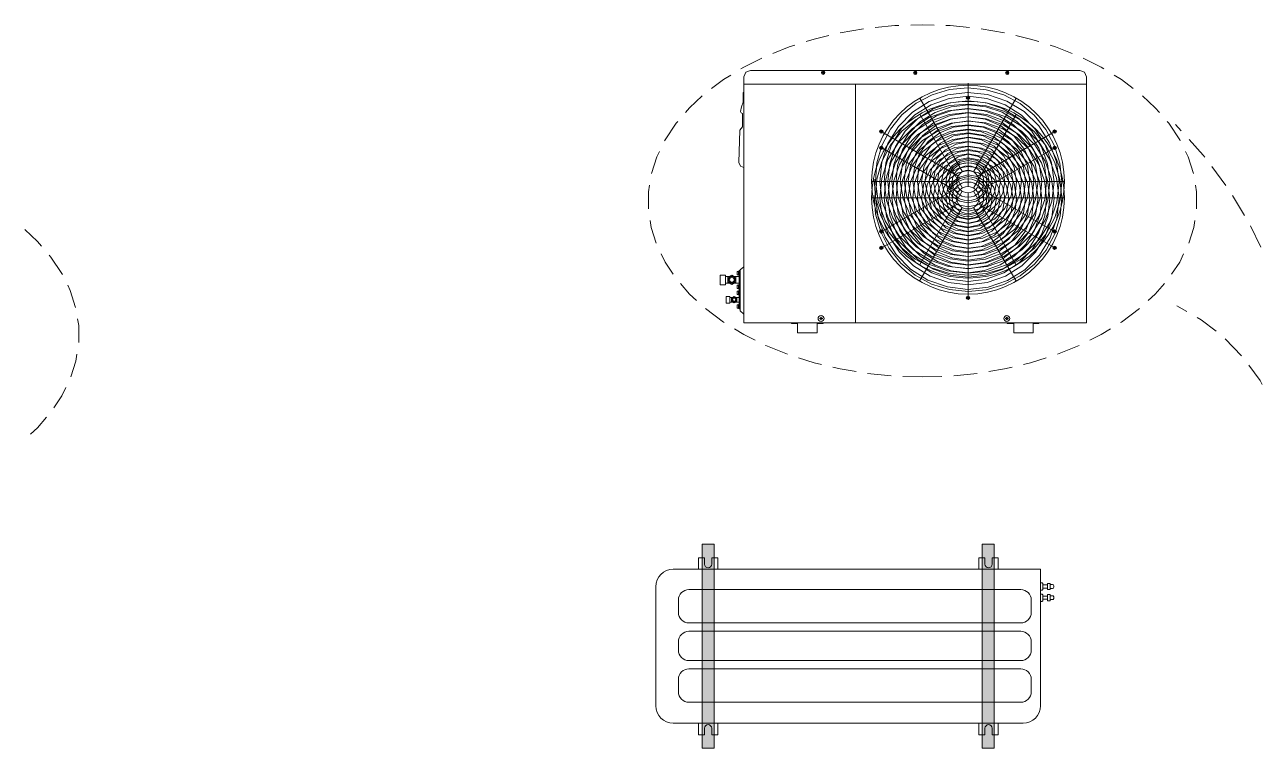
# Model space of a CAD drawing. Header units: millimetres. Extents: x 2773669 to 2919208, y -67651 to -3984.
# Drawn here: x 2785289 to 2788489, y -54640 to -52768 of the extents above; entities that cross this region are included whole.
import ezdxf

# ---------------------------------------------------------------- set-up
doc = ezdxf.new("R2010")
doc.units = ezdxf.units.MM
doc.header["$MEASUREMENT"] = 0
doc.layers.add('Exterior walls_Pen_No__1', color=7, linetype='Continuous', lineweight=5)
doc.layers.add('Liquid Pipe', color=14, linetype='Continuous', lineweight=5)
doc.layers.add('Exterior walls_Pen_No__119', color=7, linetype='Continuous', lineweight=5, true_color=0xdecbcb)
for name, color, linetype, true_color in [('PDF2_0_Pen_No__20', 7, 'Continuous', 0x999999), ('PDF2_a.drain', 7, 'Continuous', 0x808000), ('PDF2_Interior - Furniture _Pen_No__161', 252, 'Continuous', 0x696969)]:
    doc.layers.add(name, color=color, linetype=linetype, true_color=true_color)
doc.layers.add('PDF2_Kondenzati', color=7, linetype='Continuous')

# ---------------------------------------------------------------- blocks, each defined once
blk = doc.blocks.new('Nj. J 24 kBtu')
at = {"layer": 'Exterior walls_Pen_No__119', "linetype": 'Continuous', "lineweight": 0, "true_color": 0xeee4e4}
for points in [[(-262, 65.7), (-292.6, 65.7), (-292.6, -462.2), (-262, -462.2)], [(462.4, 65.7), (431.8, 65.7), (431.8, -462.2), (462.4, -462.2)]]:
    blk.add_hatch(color=254, dxfattribs=at).paths.add_polyline_path(points)
at = {"color": 3, "lineweight": 13}
for p, q in [((-367.6, 0.8), (582.4, 0.8)), ((582.4, 0.8), (582.4, -352.2)), ((-412.6, -352.2), (-412.6, -44.2)), ((537.4, -397.2), (-367.6, -397.2))]:
    blk.add_line(p, q, dxfattribs=at)
at = {"color": 3}
for points in [[(-252.3, 0.8), (-252.3, 30.8), (-268.1, 30.8), (-268.1, 13.8, -1), (-286.5, 13.8), (-286.5, 30.8), (-302.3, 30.8), (-302.3, 0.8)], [(423, 0.8), (423, 30.8), (438.8, 30.8), (438.8, 13.8, 1), (457.2, 13.8), (457.2, 30.8), (473, 30.8), (473, 0.8)], [(582.4, -34.2), (585.9, -34.2, -0.414214), (588.8, -37.1), (588.8, -50.3, -0.414214), (585.9, -53.2), (582.4, -53.2)], [(582.4, -63.2), (585.9, -63.2, -0.414214), (588.8, -66.1), (588.8, -79.3, -0.414214), (585.9, -82.2), (582.4, -82.2)], [(-252.3, -397.2), (-252.3, -427.2), (-268.1, -427.2), (-268.1, -410.3, 1), (-286.5, -410.3), (-286.5, -427.2), (-302.3, -427.2), (-302.3, -397.2)], [(423, -397.2), (423, -427.2), (438.8, -427.2), (438.8, -410.3, -1), (457.2, -410.3), (457.2, -427.2), (473, -427.2), (473, -397.2)]]:
    blk.add_lwpolyline(points, format="xyb", dxfattribs=at)
for points in [[(-354.2, -111.1, 0.414214), (-327.2, -138.1), (531.4, -138.1, 0.414214), (558.4, -111.1), (558.4, -78.7, 0.414214), (531.4, -51.7), (-327.2, -51.7, 0.414214), (-354.2, -78.7)], [(607.6, -38.8), (613.8, -38.8, -0.414214), (616.6, -41.6), (616.6, -45.8, -0.414214), (613.8, -48.6), (607.6, -48.6)], [(607.6, -67.8), (613.8, -67.8, -0.414214), (616.6, -70.6), (616.6, -74.8, -0.414214), (613.8, -77.6), (607.6, -77.6)], [(-354.2, -186.7, -0.414214), (-327.2, -159.7), (531.4, -159.7, -0.414214), (558.4, -186.7), (558.4, -208.3, -0.414214), (531.4, -235.3), (-327.2, -235.3, -0.414214), (-354.2, -208.3)], [(-354.2, -316.3), (-354.2, -283.9, -0.414214), (-327.2, -256.9), (531.4, -256.9, -0.414214), (558.4, -283.9), (558.4, -316.3, -0.414214), (531.4, -343.3), (-327.2, -343.3, -0.414214)]]:
    blk.add_lwpolyline(points, format="xyb", close=True, dxfattribs=at)
for points in [[(588.8, -39.6), (600.8, -39.6), (600.8, -47.9), (588.8, -47.9)], [(600.8, -35.8), (607.6, -35.8), (607.6, -51.6), (600.8, -51.6)], [(588.8, -68.6), (600.8, -68.6), (600.8, -76.8), (588.8, -76.8)], [(600.8, -64.8), (607.6, -64.8), (607.6, -80.6), (600.8, -80.6)]]:
    blk.add_lwpolyline(points, close=True, dxfattribs=at)
at = {"color": 3, "lineweight": 13}
for centre, start, end in [((-367.6, -44.2), 90, 180), ((-367.6, -352.2), 180, 270), ((537.4, -352.2), 270, 0)]:
    blk.add_arc(centre, 45, start, end, dxfattribs=at)
at = {"layer": 'Exterior walls_Pen_No__1', "color": 7, "linetype": 'Continuous', "lineweight": 5, "flags": 128}
for points in [[(-262, 65.7), (-262, -462.2), (-292.6, -462.2), (-292.6, 65.7)], [(462.4, 65.7), (462.4, -462.2), (431.8, -462.2), (431.8, 65.7)]]:
    blk.add_lwpolyline(points, close=True, dxfattribs=at)

msp = doc.modelspace()

# ---------------------------------------------------------------- linework, layer by layer
at = {"layer": 'PDF2_0_Pen_No__20', "lineweight": 0}
for points in [[(2787680.10988, -53152.6391), (2787691.28718, -53135.15204), (2787708.2334, -53123.25362), (2787728.42465, -53118.7827), (2787749.33702, -53122.92912), (2787767.00436, -53134.79148), (2787778.90277, -53152.53093), (2787782.86891, -53173.4433), (2787778.90277, -53194.39172), (2787767.00436, -53212.13117), (2787749.33702, -53223.95748), (2787728.06409, -53228.10389), (2787707.15173, -53224.06564), (2787689.12383, -53212.56384), (2787676.5043, -53195.221), (2787671.09593, -53174.45286), (2787675.42262, -53152.13432), (2787687.6816, -53133.02475), (2787706.43061, -53119.82832), (2787728.42465, -53114.41995), (2787751.86092, -53118.4582), (2787772.41273, -53131.33012), (2787786.11393, -53151.01659), (2787791.16175, -53174.45286), (2787786.83505, -53198.86264), (2787773.4944, -53219.73895), (2787753.30315, -53233.80071), (2787728.78521, -53238.88458), (2787703.18559, -53234.01704), (2787680.83099, -53219.73895), (2787665.68756, -53198.10547), (2787660.27919, -53172.43374), (2787666.04812, -53146.58173), (2787680.83099, -53124.55163), (2787702.82503, -53109.22792), (2787728.42465, -53102.59365), (2787755.82706, -53108.68708), (2787778.90277, -53124.26319), (2787795.12788, -53147.23073), (2787801.97849, -53174.45286), (2787796.93067, -53202.90089), (2787781.42668, -53227.2025), (2787757.62985, -53243.64394), (2787729.50633, -53249.66526), (2787699.58001, -53244.29295), (2787674.34095, -53228.21206), (2787656.67361, -53203.73017), (2787649.46245, -53174.45286), (2787652.70747, -53149.50225), (2787663.88477, -53126.82315), (2787681.19155, -53108.72314), (2787703.54615, -53097.005), (2787728.42465, -53092.82253), (2787754.02427, -53096.39205), (2787777.46054, -53107.74963), (2787796.20956, -53125.84964), (2787808.10797, -53148.81719), (2787812.79523, -53174.45286), (2787805.58407, -53206.43436), (2787787.19561, -53233.69254), (2787760.51431, -53252.54973), (2787728.42465, -53260.482), (2787701.74336, -53255.07363), (2787677.58597, -53242.27382), (2787657.75528, -53223.09214), (2787644.41464, -53199.15108), (2787638.64571, -53172.43374), (2787643.33296, -53144.95922), (2787656.31305, -53120.26099), (2787676.14374, -53100.57452), (2787700.66168, -53087.77472), (2787728.06409, -53083.05141), (2787757.26929, -53086.58487), (2787783.95059, -53099.16835), (2787805.22351, -53119.50382), (2787818.56415, -53145.464), (2787823.61197, -53174.45286), (2787818.2036, -53203.65806), (2787804.50239, -53230.01485), (2787783.59003, -53251.17961), (2787757.26929, -53265.34954), (2787728.42465, -53271.26269), (2787698.13778, -53265.27742), (2787671.09593, -53250.92722), (2787649.10189, -53229.36585), (2787634.31901, -53202.46822), (2787627.82897, -53172.43374), (2787633.59789, -53141.53391), (2787648.02022, -53113.66278), (2787670.01425, -53091.30818), (2787697.41666, -53076.38108), (2787728.42465, -53070.21554), (2787760.51431, -53075.8763), (2787789.35896, -53090.83946), (2787812.79523, -53113.69884), (2787827.93866, -53142.43531), (2787834.06815, -53174.45286), (2787828.29922, -53206.79491), (2787813.15578, -53236.03617), (2787790.44063, -53259.58061), (2787761.59599, -53275.37305), (2787729.50633, -53282.04337), (2787695.97443, -53275.91389), (2787665.68756, -53260.482), (2787641.16961, -53237.00968), (2787624.58394, -53207.51603), (2787617.01223, -53174.45286), (2787622.78115, -53139.73112), (2787638.64571, -53108.32652), (2787662.80309, -53083.05141), (2787693.81108, -53066.2494), (2787728.42465, -53059.43486), (2787763.75934, -53065.63645), (2787795.849, -53082.11395), (2787821.44862, -53107.35302), (2787838.39484, -53139.11818), (2787844.88489, -53174.45286), (2787839.83708, -53211.12161), (2787823.25141, -53244.25689), (2787796.93067, -53270.50552), (2787763.75934, -53287.27146), (2787727.34298, -53292.82406), (2787691.28718, -53286.00951), (2787658.83696, -53268.883), (2787632.51622, -53242.95888), (2787615.20944, -53210.54472), (2787608.35883, -53174.45286), (2787613.7672, -53136.19766), (2787630.35287, -53101.47592), (2787657.39472, -53073.64084), (2787691.28718, -53055.43266), (2787729.50633, -53048.65417), (2787767.72547, -53055.32449), (2787802.33904, -53073.42451), (2787829.74145, -53101.15142), (2787847.4088, -53135.94527), (2787853.89884, -53174.45286), (2787850.65382, -53207.6242), (2787838.7554, -53238.74035), (2787819.28527, -53265.60193), (2787792.96454, -53286.2619), (2787762.3171, -53299.24199), (2787729.50633, -53303.60474), (2787695.97443, -53298.73721), (2787664.60588, -53285.68501), (2787637.92459, -53265.24137), (2787616.65167, -53238.74035), (2787602.95046, -53207.80448), (2787597.54209, -53174.45286), (2787600.78712, -53139.47873), (2787613.04609, -53106.66796), (2787633.95845, -53078.47232), (2787661.72142, -53056.98306), (2787694.5322, -53043.78664), (2787729.50633, -53039.89261), (2787763.75934, -53044.86831), (2787796.20956, -53058.20896), (2787823.97252, -53079.12132), (2787845.96656, -53106.3074), (2787860.38888, -53138.07256), (2787866.51837, -53172.43374), (2787861.83112, -53208.41743), (2787848.12991, -53242.02143), (2787826.13587, -53271.0103), (2787797.65179, -53293.47306), (2787764.11989, -53307.89538), (2787728.42465, -53313.37586), (2787692.00829, -53308.14777), (2787658.4764, -53294.0139), (2787629.2712, -53271.87564), (2787606.55604, -53243.10311), (2787591.77317, -53209.57121), (2787585.64368, -53173.4433), (2787589.60982, -53135.76499), (2787603.31102, -53100.46636), (2787625.66562, -53070.10737), (2787655.59193, -53046.92349), (2787690.56606, -53032.57328), (2787728.42465, -53028.10236), (2787766.6438, -53032.68145), (2787802.33904, -53047.06772), (2787833.34703, -53070.2516), (2787857.14386, -53100.68269), (2787872.2873, -53136.23371), (2787877.33511, -53174.45286), (2787872.2873, -53213.14074), (2787857.14386, -53249.16048), (2787833.70759, -53280.20453), (2787802.6996, -53304.21769), (2787767.00436, -53319.5414), (2787728.42465, -53325.20217), (2787689.12383, -53319.00057), (2787652.70747, -53303.31629), (2787620.97836, -53279.12285), (2787596.46042, -53247.89853), (2787580.59587, -53211.59034), (2787573.74526, -53172.43374), (2787579.87475, -53132.4118), (2787595.7393, -53095.23827), (2787620.25725, -53063.18466), (2787652.34691, -53038.37827), (2787689.48439, -53022.40555), (2787729.50633, -53016.27606), (2787769.88882, -53022.40555), (2787807.74741, -53038.48644), (2787840.55819, -53063.58127), (2787865.79725, -53096.06755), (2787882.02236, -53133.81797), (2787888.15185, -53174.45286), (2787882.38292, -53215.62859), (2787866.15781, -53253.99196), (2787840.55819, -53286.98302), (2787807.74741, -53312.47447), (2787769.52826, -53328.8438), (2787728.42465, -53334.97329), (2787686.23936, -53328.80775), (2787647.2991, -53312.33024), (2787613.40665, -53286.5864), (2787587.08591, -53253.23479), (2787569.77913, -53214.33058), (2787562.92852, -53172.43374), (2787568.33689, -53129.16677), (2787584.92256, -53088.78428), (2787611.2433, -53054.13465), (2787645.85687, -53027.56153), (2787686.23936, -53010.97586), (2787729.50633, -53005.49538), (2787772.77329, -53011.98542), (2787813.15578, -53029.14798), (2787848.12991, -53055.9735), (2787874.8112, -53090.65918), (2787892.47855, -53131.04168), (2787898.96859, -53174.45286), (2787893.56022, -53218.94572), (2787876.61399, -53260.482), (2787849.57214, -53296.2133), (2787814.23746, -53323.65177), (2787772.77329, -53340.88644), (2787728.42465, -53346.76353), (2787683.71546, -53340.0211), (2787642.25129, -53322.3177), (2787606.19549, -53294.84318), (2787578.43252, -53259.29216), (2787560.40462, -53217.9001), (2787553.19346, -53173.33513), (2787559.32294, -53127.79665), (2787576.62973, -53085.25081), (2787604.3927, -53048.65417), (2787640.4485, -53020.35037), (2787682.63378, -53002.32247), (2787728.42465, -52995.72426), (2787774.21552, -53002.32247), (2787817.12192, -53020.17009), (2787853.89884, -53048.11333), (2787883.10404, -53084.38547), (2787901.85305, -53126.71498), (2787909.78533, -53172.43374), (2787903.29529, -53219.4505), (2787885.26739, -53263.36647), (2787856.7833, -53301.33323), (2787819.64583, -53330.82687), (2787776.37887, -53349.9725), (2787729.50633, -53357.54422), (2787688.40271, -53352.38824), (2787649.46245, -53338.50676), (2787614.48832, -53316.54877), (2787585.28312, -53287.59596), (2787562.56797, -53252.94634), (2787548.14565, -53214.29452), (2787542.37672, -53173.40724), (2787546.34286, -53131.43829), (2787559.32294, -53091.41635), (2787581.31698, -53055.43266), (2787610.88274, -53025.43424), (2787646.57798, -53002.97147), (2787686.23936, -52989.23421), (2787728.42465, -52984.94357), (2787770.24938, -52990.09955), (2787810.27132, -53004.23342), (2787845.96656, -53026.69619), (2787876.25344, -53056.40617), (2787898.96859, -53091.92113), (2787913.75147, -53131.58251), (2787919.5204, -53173.47935), (2787914.83314, -53216.27759), (2787900.77138, -53256.94853), (2787878.05623, -53293.50912), (2787847.76935, -53324.15655), (2787811.35299, -53347.37648), (2787770.9705, -53362.01514), (2787728.42465, -53367.31534), (2787684.79713, -53362.48386), (2787643.69352, -53348.20577), (2787606.55604, -53325.16611), (2787575.54806, -53294.51868), (2787552.11178, -53257.77782), (2787537.32891, -53216.74632), (2787531.55998, -53173.4433), (2787536.60779, -53129.34705), (2787551.03011, -53087.41416), (2787574.46638, -53049.7719), (2787605.83493, -53018.3673), (2787643.33296, -52994.75075), (2787685.15769, -52980.07604), (2787729.50633, -52975.17245), (2787774.21552, -52979.64337), (2787816.76136, -52994.06569), (2787854.98051, -53017.68224), (2787887.07018, -53049.30318), (2787911.22756, -53087.30599), (2787926.371, -53129.74367), (2787931.41881, -53174.45286), (2787926.73156, -53219.91923), (2787911.58812, -53263.15013), (2787887.79129, -53301.98223), (2787855.34107, -53334.43245), (2787816.76136, -53358.84223), (2787773.85496, -53373.98566), (2787728.42465, -53379.14164), (2787682.63378, -53373.66116), (2787639.00626, -53358.26534), (2787599.70544, -53333.71133), (2787567.25522, -53301.15295), (2787542.37672, -53262.21268), (2787526.51217, -53218.8015), (2787521.1038, -53172.97457), (2787526.15161, -53126.67892), (2787541.29504, -53082.69085), (2787565.81299, -53043.20975), (2787598.62377, -53010.18263), (2787638.28515, -52985.26807), (2787681.91267, -52969.76408), (2787728.42465, -52964.39176), (2787775.29719, -52969.61986), (2787819.64583, -52985.12385), (2787859.66777, -53010.14658), (2787893.19966, -53043.35397), (2787918.43872, -53083.15957), (2787934.30328, -53127.61638), (2787940.0722, -53174.45286), (2787935.02439, -53221.9023), (2787919.15984, -53267.04416), (2787894.28134, -53307.60693), (2787860.74944, -53341.67967), (2787820.7275, -53367.49562), (2787775.65775, -53383.86495), (2787728.42465, -53389.92233), (2787680.47044, -53383.90101), (2787635.04013, -53367.6759), (2787594.29707, -53341.96811), (2787560.04406, -53308.00355), (2787534.08388, -53267.47683), (2787517.49822, -53222.2268), (2787511.36873, -53174.45286), (2787515.69543, -53125.3088), (2787530.83886, -53078.43626), (2787556.79904, -53036.28703), (2787591.05205, -53001.02446), (2787632.87678, -52974.48739), (2787679.38876, -52958.04594), (2787728.42465, -52952.56546), (2787777.46054, -52958.44256), (2787824.33308, -52975.02823), (2787866.51837, -53001.49318), (2787901.4925, -53036.53942), (2787928.17379, -53078.43626), (2787944.75946, -53125.20064), (2787950.88894, -53174.45286), (2787945.48057, -53224.24592), (2787929.25546, -53271.58719), (2787902.93473, -53314.13303), (2787867.60004, -53349.648), (2787825.41476, -53376.43746), (2787778.18166, -53393.05918), (2787728.42465, -53398.68389), (2787678.30709, -53393.05918), (2787630.35287, -53376.50957), (2787587.44647, -53349.90039), (2787551.39067, -53314.49359), (2787523.98826, -53272.01986), (2787506.68147, -53224.57042), (2787500.19143, -53174.45286), (2787505.23924, -53123.25362), (2787521.46435, -53074.50618), (2787548.5062, -53030.66233), (2787584.56201, -52993.95752), (2787627.82897, -52966.23061), (2787676.14374, -52948.88777), (2787727.34298, -52942.79434), (2787779.26333, -52948.20271), (2787829.02034, -52965.04077), (2787873.72953, -52992.47923), (2787911.22756, -53029.14798), (2787939.35109, -53073.20817), (2787957.37899, -53122.4604), (2787963.86903, -53174.45286), (2787958.1001, -53227.09433), (2787941.15388, -53277.17584), (2787913.03035, -53322.10137), (2787875.53232, -53359.56334), (2787830.82313, -53387.65081), (2787780.70556, -53404.92154), (2787728.06409, -53410.47414), (2787675.42262, -53404.16437), (2787624.9445, -53386.38886), (2787579.87475, -53358.01294), (2787542.37672, -53320.40674), (2787513.89264, -53275.4091), (2787495.86473, -53225.25548), (2787489.37469, -53172.43374), (2787492.98027, -53125.27275), (2787505.96036, -53079.77033), (2787527.9544, -53037.80138), (2787557.52015, -53000.9884), (2787593.93651, -52970.84575), (2787635.76124, -52948.59932), (2787680.83099, -52935.15051), (2787728.06409, -52931.00409), (2787775.29719, -52935.61923), (2787821.08806, -52949.39255), (2787862.91279, -52971.7832), (2787899.68971, -53001.92585), (2787929.97658, -53038.66671), (2787952.33118, -53080.59961), (2787966.03238, -53126.10203), (2787970.71963, -53173.4433), (2787966.39294, -53220.89273), (2787953.05229, -53266.61149), (2787930.6977, -53308.72466), (2787900.41082, -53345.57369), (2787863.63391, -53375.78845), (2787821.44862, -53398.07094), (2787775.65775, -53411.62792), (2787728.42465, -53415.88251), (2787680.47044, -53411.08708), (2787634.31901, -53396.84504), (2787591.77317, -53373.76933), (2787554.63569, -53342.72528), (2787524.70938, -53304.97486), (2787502.71534, -53261.99635), (2787489.37469, -53215.52042), (2787486.12967, -53167.34987)], [(2787728.42465, -52919.14173), (2787728.42465, -53144.52655)], [(2787603.67158, -52957.50511), (2787714.00233, -53148.42057)], [(2787853.17772, -52957.61327), (2787742.84697, -53148.42057)], [(2787703.18559, -53159.09309), (2787508.12371, -53046.31054)], [(2787948.7256, -53046.56293), (2787753.66371, -53159.38154)], [(2787699.21945, -53173.4433), (2787478.91851, -53173.47935)], [(2787703.54615, -53188.29829), (2787508.48426, -53301.11689)], [(2787948.36504, -53300.82844), (2787753.30315, -53188.0459)], [(2787977.57024, -53173.4433), (2787757.26929, -53173.4433)], [(2787713.64177, -53198.50208), (2787603.31102, -53389.27332)], [(2787728.42465, -53202.39611), (2787728.42465, -53427.74486)], [(2787742.84697, -53198.50208), (2787852.81717, -53389.38149)]]:
    msp.add_lwpolyline(points, dxfattribs=at)
for points in [[(2787504.87868, -53044.61592), (2787507.76315, -53044.61592), (2787507.76315, -53043.49819), (2787504.87868, -53043.49819), (2787504.87868, -53040.43345), (2787503.79701, -53040.43345), (2787503.79701, -53043.49819), (2787500.55199, -53043.49819), (2787500.55199, -53044.61592), (2787503.79701, -53044.61592), (2787503.79701, -53047.68066), (2787504.87868, -53047.68066)], [(2787953.05229, -53044.61592), (2787955.93676, -53044.61592), (2787955.93676, -53043.49819), (2787953.05229, -53043.49819), (2787953.05229, -53040.43345), (2787951.97062, -53040.43345), (2787951.97062, -53043.49819), (2787948.7256, -53043.49819), (2787948.7256, -53044.61592), (2787951.97062, -53044.61592), (2787951.97062, -53047.68066), (2787953.05229, -53047.68066)], [(2787504.87868, -53303.38841), (2787507.76315, -53303.38841), (2787507.76315, -53302.27068), (2787504.87868, -53302.27068), (2787504.87868, -53299.20593), (2787503.79701, -53299.20593), (2787503.79701, -53302.27068), (2787500.55199, -53302.27068), (2787500.55199, -53303.38841), (2787503.79701, -53303.38841), (2787503.79701, -53306.45315), (2787504.87868, -53306.45315)], [(2787953.05229, -53303.38841), (2787955.93676, -53303.38841), (2787955.93676, -53302.30673), (2787953.05229, -53302.30673), (2787953.05229, -53299.24199), (2787951.97062, -53299.24199), (2787951.97062, -53302.30673), (2787948.7256, -53302.30673), (2787948.7256, -53303.38841), (2787951.97062, -53303.38841), (2787951.97062, -53306.45315), (2787953.05229, -53306.45315)]]:
    msp.add_lwpolyline(points, close=True, dxfattribs=at)
at = {"layer": 'PDF2_a.drain', "lineweight": 0}
for points in [[(2787398.15351, -52788.51157), (2787458.3667, -52778.48805)], [(2787488.65357, -52774.88247), (2787538.77114, -52769.94283), (2787549.58788, -52769.61833)], [(2787580.23531, -52768.60876), (2787610.52218, -52767.63526), (2787641.16961, -52768.60876)], [(2787671.45649, -52769.61833), (2787682.27323, -52769.94283), (2787732.39079, -52774.88247)], [(2787762.67766, -52778.48805), (2787822.89085, -52788.51157)], [(2787309.45624, -52811.22672), (2787330.72917, -52804.5564), (2787368.58776, -52795.54245)], [(2787852.45661, -52795.54245), (2787890.3152, -52804.5564), (2787911.58812, -52811.22672)], [(2787223.28288, -52842.01838), (2787266.18928, -52824.89187), (2787280.25104, -52820.38489)], [(2787940.79332, -52820.38489), (2787954.85508, -52824.89187), (2787997.76149, -52842.01838)], [(2787141.07565, -52881.9682), (2787148.28681, -52877.56939), (2787195.51991, -52854.16918)], [(2788025.88501, -52854.16918), (2788072.75755, -52877.56939), (2788079.96871, -52881.9682)], [(2787064.99791, -52932.73477), (2787096.36646, -52909.37061), (2787115.11548, -52897.86881)], [(2788106.28945, -52897.86881), (2788125.03846, -52909.37061), (2788156.04645, -52932.73477)], [(2786997.57356, -52994.57047), (2787008.3903, -52982.27544), (2787041.20108, -52951.8804)], [(2788179.84328, -52951.8804), (2788212.65406, -52982.27544), (2788223.4708, -52994.57047)], [(2786943.48986, -53068.16036), (2786944.93209, -53065.05956), (2786973.41618, -53022.62188), (2786977.74287, -53017.64618)], [(2788243.30149, -53017.64618), (2788247.62819, -53022.62188), (2788276.11227, -53065.05956), (2788277.5545, -53068.16036)], [(2788265.0479, -53025.74328), (2788279.93894, -53041.96839)], [(2788300.45469, -53064.68354), (2788336.76288, -53104.70548), (2788340.98141, -53110.11385)], [(2786909.59741, -53152.92755), (2786923.65917, -53109.08369), (2786930.14922, -53095.59882)], [(2788290.89515, -53095.59882), (2788297.74575, -53109.08369), (2788311.44696, -53152.92755)], [(2788359.22565, -53134.6318), (2788395.71412, -53183.66769)], [(2786901.66513, -53243.86028), (2786901.66513, -53200.23276), (2786904.5496, -53183.03414)], [(2788316.49477, -53183.03414), (2788319.37923, -53200.23276), (2788319.37923, -53243.86028)], [(2788412.19162, -53209.26731), (2788443.81256, -53261.54822)], [(2786922.21694, -53332.846), (2786909.23685, -53292.31927), (2786906.35239, -53274.03898)], [(2788315.05254, -53274.03898), (2788312.16807, -53292.31927), (2788299.18798, -53332.846)], [(2788458.99205, -53287.86895), (2788485.42095, -53343.03433)], [(2785332.30892, -53340.51417), (2785321.49218, -53328.21915), (2785288.6814, -53297.8241)], [(2785386.39262, -53414.10406), (2785384.95039, -53411.00326), (2785356.46631, -53368.56559), (2785352.13961, -53363.58989)], [(2786965.84446, -53412.88987), (2786944.93209, -53381.55738), (2786934.83647, -53360.53685)], [(2788286.20789, -53360.53685), (2788276.11227, -53381.55738), (2788255.19991, -53412.88987)], [(2785420.28507, -53498.87125), (2785406.22331, -53455.0274), (2785399.73327, -53441.54253)], [(2787026.4182, -53481.21562), (2787008.3903, -53464.3415), (2786984.59348, -53436.97515)], [(2788236.45089, -53436.97515), (2788212.65406, -53464.3415), (2788194.62616, -53481.21562)], [(2787097.80869, -53538.36406), (2787096.36646, -53537.28239), (2787049.49392, -53502.23615), (2787049.13336, -53501.91165)], [(2788172.27156, -53501.91165), (2788171.91101, -53502.23615), (2788125.03846, -53537.28239), (2788123.23567, -53538.36406)], [(2788268.61742, -53494.82925), (2788294.36126, -53509.61213)], [(2785428.21735, -53589.80398), (2785428.21735, -53546.17646), (2785425.33289, -53528.97785)], [(2788320.79016, -53524.75556), (2788331.89535, -53531.24561), (2788369.93422, -53560.81137)], [(2787177.49201, -53583.57804), (2787148.28681, -53569.0836), (2787124.12943, -53554.26467)], [(2788096.91494, -53554.26467), (2788072.75755, -53569.0836), (2788043.55235, -53583.57804)], [(2788393.47866, -53580.2815), (2788436.0245, -53623.90902)], [(2787261.50203, -53619.88623), (2787205.25498, -53597.3153), (2787204.89442, -53597.17107)], [(2788016.14994, -53597.17107), (2788016.14994, -53597.3153), (2787959.54234, -53619.88623)], [(2785407.66554, -53678.7897), (2785420.64563, -53638.26298), (2785423.5301, -53619.98269)], [(2787349.11762, -53646.45935), (2787330.72917, -53642.06055), (2787290.34667, -53629.40496)], [(2787930.6977, -53629.40496), (2787890.3152, -53642.06055), (2787871.92674, -53646.45935)], [(2787438.89657, -53664.84781), (2787398.15351, -53658.10538), (2787378.68338, -53653.52629)], [(2787529.75719, -53675.77272), (2787468.82288, -53669.78746)], [(2787661.0003, -53677.35917), (2787610.52218, -53678.98169), (2787560.04406, -53677.35917)], [(2787752.22148, -53669.78746), (2787691.64773, -53675.77272)], [(2787842.36098, -53653.52629), (2787822.89085, -53658.10538), (2787782.50835, -53664.84781)], [(2788454.77352, -53648.0664), (2788483.76239, -53687.72779), (2788489.49526, -53698.18397)], [(2785364.03802, -53758.83358), (2785384.95039, -53727.50109), (2785395.04601, -53706.48055)], [(2785303.46428, -53827.15932), (2785321.49218, -53810.28521), (2785345.28901, -53782.91885)]]:
    msp.add_lwpolyline(points, dxfattribs=at)
at = {"layer": 'PDF2_a.drain', "color": 7, "lineweight": 0}
for centre, radius in [((2787728.38514, -53215.3367), 249.46665), ((2787728.36817, -53215.39195), 48.97956), ((2787728.29037, -53215.13375), 40.609), ((2787728.21899, -53215.3502), 28.99966), ((2787117.68035, -53427.75002), 8.6947)]:
    msp.add_circle(centre, radius, dxfattribs=at)
for points in [[(2787349.47818, -52891.52299), (2787349.47818, -52889.03514), (2787351.28097, -52887.01601), (2787353.80488, -52887.01601)], [(2787353.80488, -52895.99391), (2787351.28097, -52895.99391), (2787349.47818, -52893.97478), (2787349.47818, -52891.52299)], [(2787353.80488, -52887.01601), (2787356.32878, -52887.01601), (2787358.49213, -52889.03514), (2787358.49213, -52891.52299)], [(2787358.49213, -52891.52299), (2787358.49213, -52893.97478), (2787356.32878, -52895.99391), (2787353.80488, -52895.99391)], [(2787587.44647, -52891.95566), (2787587.44647, -52889.46781), (2787589.60982, -52887.48474), (2787591.77317, -52887.48474)], [(2787591.77317, -52896.42658), (2787589.60982, -52896.42658), (2787587.44647, -52894.44351), (2787587.44647, -52891.95566)], [(2787591.77317, -52887.48474), (2787594.29707, -52887.48474), (2787596.46042, -52889.46781), (2787596.46042, -52891.95566)], [(2787596.46042, -52891.95566), (2787596.46042, -52894.44351), (2787594.29707, -52896.42658), (2787591.77317, -52896.42658)], [(2787825.41476, -52891.95566), (2787825.41476, -52889.46781), (2787827.5781, -52887.48474), (2787830.10201, -52887.48474)], [(2787830.10201, -52896.42658), (2787827.5781, -52896.42658), (2787825.41476, -52894.44351), (2787825.41476, -52891.95566)], [(2787830.10201, -52887.48474), (2787832.62592, -52887.48474), (2787834.42871, -52889.46781), (2787834.42871, -52891.95566)], [(2787834.42871, -52891.95566), (2787834.42871, -52894.44351), (2787832.62592, -52896.42658), (2787830.10201, -52896.42658)], [(2787723.7374, -52956.45949), (2787723.7374, -52954.00769), (2787725.90075, -52951.98857), (2787728.42465, -52951.98857)], [(2787728.42465, -52960.96646), (2787725.90075, -52960.96646), (2787723.7374, -52958.94734), (2787723.7374, -52956.45949)], [(2787728.42465, -52951.98857), (2787730.94856, -52951.98857), (2787732.75135, -52954.00769), (2787732.75135, -52956.45949)], [(2787732.75135, -52956.45949), (2787732.75135, -52958.94734), (2787730.94856, -52960.96646), (2787728.42465, -52960.96646)], [(2787499.83087, -53085.86376), (2787499.83087, -53083.37591), (2787501.63366, -53081.39284), (2787504.15757, -53081.39284)], [(2787504.15757, -53090.33468), (2787501.63366, -53090.33468), (2787499.83087, -53088.35161), (2787499.83087, -53085.86376)], [(2787504.15757, -53081.39284), (2787506.68147, -53081.39284), (2787508.84482, -53083.37591), (2787508.84482, -53085.86376)], [(2787508.84482, -53085.86376), (2787508.84482, -53088.35161), (2787506.68147, -53090.33468), (2787504.15757, -53090.33468)], [(2787948.00448, -53085.86376), (2787948.00448, -53083.37591), (2787949.80727, -53081.39284), (2787952.33118, -53081.39284)], [(2787952.33118, -53090.33468), (2787949.80727, -53090.33468), (2787948.00448, -53088.35161), (2787948.00448, -53085.86376)], [(2787952.33118, -53081.39284), (2787954.85508, -53081.39284), (2787957.01843, -53083.37591), (2787957.01843, -53085.86376)], [(2787957.01843, -53085.86376), (2787957.01843, -53088.35161), (2787954.85508, -53090.33468), (2787952.33118, -53090.33468)], [(2787499.83087, -53344.63624), (2787499.83087, -53342.14839), (2787501.63366, -53340.16532), (2787504.15757, -53340.16532)], [(2787504.15757, -53349.10716), (2787501.63366, -53349.10716), (2787499.83087, -53347.12409), (2787499.83087, -53344.63624)], [(2787504.15757, -53340.16532), (2787506.68147, -53340.16532), (2787508.84482, -53342.14839), (2787508.84482, -53344.63624)], [(2787508.84482, -53344.63624), (2787508.84482, -53347.12409), (2787506.68147, -53349.10716), (2787504.15757, -53349.10716)], [(2787948.00448, -53344.63624), (2787948.00448, -53342.14839), (2787949.80727, -53340.16532), (2787952.33118, -53340.16532)], [(2787952.33118, -53349.14322), (2787949.80727, -53349.14322), (2787948.00448, -53347.12409), (2787948.00448, -53344.63624)], [(2787952.33118, -53340.16532), (2787954.85508, -53340.16532), (2787957.01843, -53342.14839), (2787957.01843, -53344.63624)], [(2787957.01843, -53344.63624), (2787957.01843, -53347.12409), (2787954.85508, -53349.14322), (2787952.33118, -53349.14322)], [(2787111.50989, -53427.67275), (2787111.50989, -53424.31956), (2787114.39436, -53421.61538), (2787117.63938, -53421.61538)], [(2787117.63938, -53433.76618), (2787114.39436, -53433.76618), (2787111.50989, -53431.02594), (2787111.50989, -53427.67275)], [(2787117.63938, -53421.61538), (2787120.8844, -53421.61538), (2787123.76887, -53424.31956), (2787123.76887, -53427.67275)], [(2787123.76887, -53427.67275), (2787123.76887, -53431.02594), (2787120.8844, -53433.76618), (2787117.63938, -53433.76618)], [(2787117.63938, -53479.12438), (2787117.63938, -53475.87936), (2787120.52385, -53473.21123), (2787123.76887, -53473.21123)], [(2787123.76887, -53485.00148), (2787120.52385, -53485.00148), (2787117.63938, -53482.3694), (2787117.63938, -53479.12438)], [(2787119.44217, -53479.12438), (2787119.44217, -53476.81681), (2787121.24496, -53474.97796), (2787123.76887, -53474.97796)], [(2787123.76887, -53483.2708), (2787121.24496, -53483.2708), (2787119.44217, -53481.3959), (2787119.44217, -53479.12438)], [(2787123.76887, -53473.21123), (2787127.01389, -53473.21123), (2787129.5378, -53475.87936), (2787129.5378, -53479.12438)], [(2787123.76887, -53474.97796), (2787125.93222, -53474.97796), (2787127.73501, -53476.81681), (2787127.73501, -53479.12438)], [(2787129.5378, -53479.12438), (2787129.5378, -53482.3694), (2787127.01389, -53485.00148), (2787123.76887, -53485.00148)], [(2787127.73501, -53479.12438), (2787127.73501, -53481.3959), (2787125.93222, -53483.2708), (2787123.76887, -53483.2708)], [(2787723.7374, -53474.04051), (2787723.7374, -53471.55266), (2787725.90075, -53469.53354), (2787728.42465, -53469.53354)], [(2787728.42465, -53478.51143), (2787725.90075, -53478.51143), (2787723.7374, -53476.49231), (2787723.7374, -53474.04051)], [(2787728.42465, -53469.53354), (2787730.94856, -53469.53354), (2787732.75135, -53471.55266), (2787732.75135, -53474.04051)], [(2787732.75135, -53474.04051), (2787732.75135, -53476.49231), (2787730.94856, -53478.51143), (2787728.42465, -53478.51143)], [(2787340.46423, -53527.65549), (2787340.46423, -53523.43696), (2787344.06981, -53519.9756), (2787348.39651, -53519.9756)], [(2787348.39651, -53535.33537), (2787344.06981, -53535.33537), (2787340.46423, -53531.91007), (2787340.46423, -53527.65549)], [(2787348.39651, -53519.9756), (2787352.36265, -53519.9756), (2787355.96823, -53523.43696), (2787355.96823, -53527.65549)], [(2787355.96823, -53527.65549), (2787355.96823, -53531.91007), (2787352.36265, -53535.33537), (2787348.39651, -53535.33537)], [(2787821.08806, -53527.65549), (2787821.08806, -53523.43696), (2787824.69364, -53519.9756), (2787828.65978, -53519.9756)], [(2787828.65978, -53535.33537), (2787824.69364, -53535.33537), (2787821.08806, -53531.91007), (2787821.08806, -53527.65549)], [(2787828.65978, -53519.9756), (2787832.98647, -53519.9756), (2787836.59205, -53523.43696), (2787836.59205, -53527.65549)], [(2787836.59205, -53527.65549), (2787836.59205, -53531.91007), (2787832.98647, -53535.33537), (2787828.65978, -53535.33537)]]:
    msp.add_open_spline(points, degree=3, dxfattribs=at)
at = {"layer": 'PDF2_Interior - Furniture _Pen_No__161', "color": 253, "lineweight": 0, "true_color": 0x999999}
for centre, radius in [((2787728.41591, -53173.54274), 249.49742), ((2787728.37581, -53173.57481), 48.98714), ((2787728.29037, -53173.34508), 40.609), ((2787728.22656, -53173.53303), 29.00716)]:
    msp.add_circle(centre, radius, dxfattribs=at)
for points in [[(2787499.83087, -53044.03903), (2787499.83087, -53041.58723), (2787501.63366, -53039.56811), (2787504.15757, -53039.56811)], [(2787504.15757, -53048.546), (2787501.63366, -53048.546), (2787499.83087, -53046.52688), (2787499.83087, -53044.03903)], [(2787504.15757, -53039.56811), (2787506.68147, -53039.56811), (2787508.84482, -53041.58723), (2787508.84482, -53044.03903)], [(2787508.84482, -53044.03903), (2787508.84482, -53046.52688), (2787506.68147, -53048.546), (2787504.15757, -53048.546)], [(2787948.00448, -53044.07508), (2787948.00448, -53041.58723), (2787949.80727, -53039.56811), (2787952.33118, -53039.56811)], [(2787952.33118, -53048.546), (2787949.80727, -53048.546), (2787948.00448, -53046.52688), (2787948.00448, -53044.07508)], [(2787952.33118, -53039.56811), (2787954.85508, -53039.56811), (2787957.01843, -53041.58723), (2787957.01843, -53044.07508)], [(2787957.01843, -53044.07508), (2787957.01843, -53046.52688), (2787954.85508, -53048.546), (2787952.33118, -53048.546)], [(2787499.83087, -53302.81151), (2787499.83087, -53300.35972), (2787501.63366, -53298.34059), (2787504.15757, -53298.34059)], [(2787504.15757, -53307.31849), (2787501.63366, -53307.31849), (2787499.83087, -53305.29936), (2787499.83087, -53302.81151)], [(2787504.15757, -53298.34059), (2787506.68147, -53298.34059), (2787508.84482, -53300.35972), (2787508.84482, -53302.81151)], [(2787508.84482, -53302.81151), (2787508.84482, -53305.29936), (2787506.68147, -53307.31849), (2787504.15757, -53307.31849)], [(2787948.00448, -53302.84757), (2787948.00448, -53300.35972), (2787949.80727, -53298.34059), (2787952.33118, -53298.34059)], [(2787952.33118, -53307.31849), (2787949.80727, -53307.31849), (2787948.00448, -53305.29936), (2787948.00448, -53302.84757)], [(2787952.33118, -53298.34059), (2787954.85508, -53298.34059), (2787957.01843, -53300.35972), (2787957.01843, -53302.84757)], [(2787957.01843, -53302.84757), (2787957.01843, -53305.29936), (2787954.85508, -53307.31849), (2787952.33118, -53307.31849)]]:
    msp.add_open_spline(points, degree=3, dxfattribs=at)
at = {"layer": 'PDF2_Kondenzati', "lineweight": 0}
for points in [[(2788017.95273, -52885.60984), (2787165.5936, -52885.60984), (2787154.05574, -52890.44132), (2787149.00793, -52902.15945), (2787149.00793, -53538.9049), (2788034.5384, -53538.9049), (2788034.5384, -52902.15945), (2788029.85115, -52890.44132)], [(2787354.52599, -52892.06383), (2787357.41046, -52892.06383), (2787357.41046, -52890.9461), (2787354.52599, -52890.9461), (2787354.52599, -52887.88135), (2787353.44432, -52887.88135), (2787353.44432, -52890.9461), (2787350.1993, -52890.9461), (2787350.1993, -52892.06383), (2787353.44432, -52892.06383), (2787353.44432, -52895.12857), (2787354.52599, -52895.12857)], [(2787592.49428, -52892.4965), (2787595.37875, -52892.4965), (2787595.37875, -52891.41482), (2787592.49428, -52891.41482), (2787592.49428, -52888.35008), (2787591.41261, -52888.35008), (2787591.41261, -52891.41482), (2787588.16759, -52891.41482), (2787588.16759, -52892.4965), (2787591.41261, -52892.4965), (2787591.41261, -52895.56124), (2787592.49428, -52895.56124)], [(2787830.46257, -52892.4965), (2787833.70759, -52892.4965), (2787833.70759, -52891.41482), (2787830.46257, -52891.41482), (2787830.46257, -52888.35008), (2787829.38089, -52888.35008), (2787829.38089, -52891.41482), (2787826.49643, -52891.41482), (2787826.49643, -52892.4965), (2787829.38089, -52892.4965), (2787829.38089, -52895.56124), (2787830.46257, -52895.56124)], [(2787728.78521, -52957.03638), (2787732.03023, -52957.03638), (2787732.03023, -52955.91865), (2787728.78521, -52955.91865), (2787728.78521, -52952.85391), (2787727.70354, -52952.85391), (2787727.70354, -52955.91865), (2787724.81907, -52955.91865), (2787724.81907, -52957.03638), (2787727.70354, -52957.03638), (2787727.70354, -52960.10112), (2787728.78521, -52960.10112)], [(2787504.87868, -53086.40459), (2787507.76315, -53086.40459), (2787507.76315, -53085.32292), (2787504.87868, -53085.32292), (2787504.87868, -53082.25818), (2787503.79701, -53082.25818), (2787503.79701, -53085.32292), (2787500.55199, -53085.32292), (2787500.55199, -53086.40459), (2787503.79701, -53086.40459), (2787503.79701, -53089.46934), (2787504.87868, -53089.46934)], [(2787953.05229, -53086.40459), (2787955.93676, -53086.40459), (2787955.93676, -53085.32292), (2787953.05229, -53085.32292), (2787953.05229, -53082.25818), (2787951.97062, -53082.25818), (2787951.97062, -53085.32292), (2787948.7256, -53085.32292), (2787948.7256, -53086.40459), (2787951.97062, -53086.40459), (2787951.97062, -53089.46934), (2787953.05229, -53089.46934)], [(2787504.87868, -53345.17708), (2787507.76315, -53345.17708), (2787507.76315, -53344.09541), (2787504.87868, -53344.09541), (2787504.87868, -53341.03066), (2787503.79701, -53341.03066), (2787503.79701, -53344.09541), (2787500.55199, -53344.09541), (2787500.55199, -53345.17708), (2787503.79701, -53345.17708), (2787503.79701, -53348.24182), (2787504.87868, -53348.24182)], [(2787953.05229, -53345.17708), (2787955.93676, -53345.17708), (2787955.93676, -53344.09541), (2787953.05229, -53344.09541), (2787953.05229, -53341.03066), (2787951.97062, -53341.03066), (2787951.97062, -53344.09541), (2787948.7256, -53344.09541), (2787948.7256, -53345.17708), (2787951.97062, -53345.17708), (2787951.97062, -53348.24182), (2787953.05229, -53348.24182)], [(2787087.35251, -53415.73828), (2787101.41427, -53415.73828), (2787101.41427, -53440.65284), (2787087.35251, -53440.65284)], [(2787117.63938, -53415.91856), (2787127.73501, -53421.79566), (2787127.73501, -53433.54985), (2787117.63938, -53439.463), (2787107.54376, -53433.54985), (2787107.54376, -53421.79566)], [(2787136.3884, -53403.11875), (2787139.27286, -53403.11875), (2787139.27286, -53502.5246), (2787136.3884, -53502.5246)], [(2787149.00793, -53393.96058), (2787139.27286, -53401.49624), (2787139.27286, -53508.00508), (2787149.00793, -53516.47819)], [(2787103.21706, -53470.61521), (2787112.59157, -53470.61521), (2787112.59157, -53487.63355), (2787103.21706, -53487.63355)], [(2787123.76887, -53471.08394), (2787130.61947, -53475.12219), (2787130.61947, -53483.12657), (2787123.76887, -53487.16482), (2787116.55771, -53483.12657), (2787116.55771, -53475.12219)], [(2787728.78521, -53474.58135), (2787732.03023, -53474.58135), (2787732.03023, -53473.49968), (2787728.78521, -53473.49968), (2787728.78521, -53470.43493), (2787727.70354, -53470.43493), (2787727.70354, -53473.49968), (2787724.81907, -53473.49968), (2787724.81907, -53474.58135), (2787727.70354, -53474.58135), (2787727.70354, -53477.64609), (2787728.78521, -53477.64609)], [(2787348.75707, -53528.19633), (2787352.00209, -53528.19633), (2787352.00209, -53527.11465), (2787348.75707, -53527.11465), (2787348.75707, -53524.04991), (2787347.67539, -53524.04991), (2787347.67539, -53527.11465), (2787344.79093, -53527.11465), (2787344.79093, -53528.19633), (2787347.67539, -53528.19633), (2787347.67539, -53531.26107), (2787348.75707, -53531.26107)], [(2787829.38089, -53528.19633), (2787832.26536, -53528.19633), (2787832.26536, -53527.11465), (2787829.38089, -53527.11465), (2787829.38089, -53524.04991), (2787828.29922, -53524.04991), (2787828.29922, -53527.11465), (2787825.0542, -53527.11465), (2787825.0542, -53528.19633), (2787828.29922, -53528.19633), (2787828.29922, -53531.26107), (2787829.38089, -53531.26107)]]:
    msp.add_lwpolyline(points, close=True, dxfattribs=at)
for points in [[(2788034.5384, -52921.41325), (2787149.00793, -52921.41325)], [(2787437.45434, -52921.41325), (2787437.45434, -53538.9049)], [(2787149.00793, -52943.33518), (2787147.20514, -52943.33518), (2787147.20514, -52967.78101), (2787142.15733, -52979.67942), (2787139.99398, -52992.33501), (2787141.43621, -52995.90453), (2787145.04179, -52997.45493), (2787145.04179, -53031.81611), (2787138.55175, -53040.03683), (2787136.02784, -53124.3353), (2787139.99398, -53133.20502), (2787149.00793, -53136.59427)], [(2787680.10988, -53194.42777), (2787691.28718, -53176.97677), (2787708.2334, -53165.07835), (2787728.42465, -53160.60743), (2787749.33702, -53164.75385), (2787767.00436, -53176.61621), (2787778.90277, -53194.31961), (2787782.86891, -53215.26803), (2787778.90277, -53236.18039), (2787767.00436, -53253.91985), (2787749.33702, -53265.78221), (2787728.06409, -53269.89257), (2787707.15173, -53265.85432), (2787689.12383, -53254.38857), (2787676.5043, -53237.04573), (2787671.09593, -53216.27759), (2787675.42262, -53193.95905), (2787687.6816, -53174.84947), (2787706.43061, -53161.65305), (2787728.42465, -53156.20863), (2787751.86092, -53160.28293), (2787772.41273, -53173.1188), (2787786.11393, -53192.80526), (2787791.16175, -53216.27759), (2787786.83505, -53240.68737), (2787773.4944, -53261.52762), (2787753.30315, -53275.58938), (2787728.78521, -53280.67325), (2787703.18559, -53275.84177), (2787680.83099, -53261.52762), (2787665.68756, -53239.9302), (2787660.27919, -53214.22241), (2787666.04812, -53188.3704), (2787680.83099, -53166.34031), (2787702.82503, -53151.01659), (2787728.42465, -53144.41838), (2787755.82706, -53150.51181), (2787778.90277, -53166.08792), (2787795.12788, -53189.05546), (2787801.97849, -53216.27759), (2787796.93067, -53244.68956), (2787781.42668, -53268.99117), (2787757.62985, -53285.43262), (2787729.50633, -53291.48999), (2787699.58001, -53286.11768), (2787674.34095, -53270.03679), (2787656.67361, -53245.5549), (2787649.46245, -53216.27759), (2787652.70747, -53191.32698), (2787663.88477, -53168.64788), (2787681.19155, -53150.54787), (2787703.54615, -53138.82973), (2787728.42465, -53134.64726), (2787754.02427, -53138.18073), (2787777.46054, -53149.57436), (2787796.20956, -53167.63831), (2787808.10797, -53190.64192), (2787812.79523, -53216.27759), (2787805.58407, -53248.25909), (2787787.19561, -53275.48122), (2787760.51431, -53294.3384), (2787728.42465, -53302.27068), (2787701.74336, -53296.89836), (2787677.58597, -53284.09855), (2787657.75528, -53264.91687), (2787644.41464, -53240.97581), (2787638.64571, -53214.22241), (2787643.33296, -53186.78395), (2787656.31305, -53162.04967), (2787676.14374, -53142.39925), (2787700.66168, -53129.59944), (2787728.06409, -53124.87613), (2787757.26929, -53128.4096), (2787783.95059, -53140.95702), (2787805.22351, -53161.29249), (2787818.56415, -53187.28873), (2787823.61197, -53216.27759), (2787818.2036, -53245.48279), (2787804.50239, -53271.83958), (2787783.59003, -53293.00434), (2787757.26929, -53307.17426), (2787728.42465, -53313.05136), (2787698.13778, -53307.10215), (2787671.09593, -53292.71589), (2787649.10189, -53271.19058), (2787634.31901, -53244.25689), (2787627.82897, -53214.22241), (2787633.59789, -53183.35864), (2787648.02022, -53155.48751), (2787670.01425, -53133.09686), (2787697.41666, -53118.20581), (2787728.42465, -53112.04027), (2787760.51431, -53117.70103), (2787789.35896, -53132.62813), (2787812.79523, -53155.52357), (2787827.93866, -53184.26004), (2787834.06815, -53216.27759), (2787828.29922, -53248.61964), (2787813.15578, -53277.82484), (2787790.44063, -53301.36928), (2787761.59599, -53317.16172), (2787729.50633, -53323.83205), (2787695.97443, -53317.73861), (2787665.68756, -53302.27068), (2787641.16961, -53278.83441), (2787624.58394, -53249.34076), (2787617.01223, -53216.27759), (2787622.78115, -53181.55585), (2787638.64571, -53150.1152), (2787662.80309, -53124.87613), (2787693.81108, -53108.07413), (2787728.42465, -53101.25958), (2787763.75934, -53107.46118), (2787795.849, -53123.90263), (2787821.44862, -53149.17774), (2787838.39484, -53180.90685), (2787844.88489, -53216.27759), (2787839.83708, -53252.91028), (2787823.25141, -53286.04557), (2787796.93067, -53312.33024), (2787763.75934, -53329.09619), (2787727.34298, -53334.64879), (2787691.28718, -53327.83424), (2787658.83696, -53310.70773), (2787632.51622, -53284.78361), (2787615.20944, -53252.33339), (2787608.35883, -53216.27759), (2787613.7672, -53178.02239), (2787630.35287, -53143.26459), (2787657.39472, -53115.46557), (2787691.28718, -53097.25739), (2787729.50633, -53090.4789), (2787767.72547, -53097.14922), (2787802.33904, -53115.21318), (2787829.74145, -53142.97615), (2787847.4088, -53177.73394), (2787853.89884, -53216.27759), (2787850.65382, -53249.41287), (2787838.7554, -53280.56508), (2787819.28527, -53307.42666), (2787792.96454, -53328.08663), (2787762.3171, -53341.06672), (2787729.50633, -53345.42947), (2787695.97443, -53340.56194), (2787664.60588, -53327.47368), (2787637.92459, -53307.03004), (2787616.65167, -53280.52903), (2787602.95046, -53249.62921), (2787597.54209, -53216.27759), (2787600.78712, -53181.30346), (2787613.04609, -53148.49268), (2787633.95845, -53120.26099), (2787661.72142, -53098.77173), (2787694.5322, -53085.61137), (2787729.50633, -53081.71734), (2787763.75934, -53086.65699), (2787796.20956, -53099.99763), (2787823.97252, -53120.91), (2787845.96656, -53148.13213), (2787860.38888, -53179.86123), (2787866.51837, -53214.22241), (2787861.83112, -53250.24216), (2787848.12991, -53283.81011), (2787826.13587, -53312.79897), (2787797.65179, -53335.26173), (2787764.11989, -53349.72011), (2787728.42465, -53355.20059), (2787692.00829, -53349.9725), (2787658.4764, -53335.83863), (2787629.2712, -53313.66431), (2787606.55604, -53284.92784), (2787591.77317, -53251.39594), (2787585.64368, -53215.23197), (2787589.60982, -53177.55366), (2787603.31102, -53142.25503), (2787625.66562, -53111.9321), (2787655.59193, -53088.71217), (2787690.56606, -53074.36196), (2787728.42465, -53069.89104), (2787766.6438, -53074.50618), (2787802.33904, -53088.89245), (2787833.34703, -53112.07633), (2787857.14386, -53142.50742), (2787872.2873, -53178.02239), (2787877.33511, -53216.27759), (2787872.2873, -53254.92941), (2787857.14386, -53290.98521), (2787833.70759, -53322.02926), (2787802.6996, -53346.00636), (2787767.00436, -53361.33008), (2787728.42465, -53366.99084), (2787689.12383, -53360.8253), (2787652.70747, -53345.14102), (2787620.97836, -53320.91153), (2787596.46042, -53289.6872), (2787580.59587, -53253.37901), (2787573.74526, -53214.22241), (2787579.87475, -53174.23653), (2787595.7393, -53137.02694), (2787620.25725, -53105.00939), (2787652.34691, -53080.203), (2787689.48439, -53064.23028), (2787729.50633, -53058.10079), (2787769.88882, -53064.19422), (2787807.74741, -53080.31116), (2787840.55819, -53105.406), (2787865.79725, -53137.85622), (2787882.02236, -53175.6427), (2787888.15185, -53216.27759), (2787882.38292, -53257.45332), (2787866.15781, -53295.78063), (2787840.55819, -53328.77169), (2787807.74741, -53354.2992), (2787769.52826, -53370.63247), (2787728.42465, -53376.76196), (2787686.23936, -53370.59642), (2787647.2991, -53354.11892), (2787613.40665, -53328.37508), (2787587.08591, -53295.02346), (2787569.77913, -53256.15531), (2787562.92852, -53214.22241), (2787568.33689, -53170.95545), (2787584.92256, -53130.60901), (2787611.2433, -53095.92333), (2787645.85687, -53069.38626), (2787686.23936, -53052.80059), (2787729.50633, -53047.32011), (2787772.77329, -53053.77409), (2787813.15578, -53070.97271), (2787848.12991, -53097.76217), (2787874.8112, -53132.48391), (2787892.47855, -53172.83035), (2787898.96859, -53216.27759), (2787893.56022, -53260.77045), (2787876.61399, -53302.30673), (2787849.57214, -53338.03803), (2787814.23746, -53365.44044), (2787772.77329, -53382.71117), (2787728.42465, -53388.58826), (2787683.71546, -53381.80977), (2787642.25129, -53364.14243), (2787606.19549, -53336.63185), (2787578.43252, -53301.08083), (2787560.40462, -53259.72483), (2787553.19346, -53215.15986), (2787559.32294, -53169.58533), (2787576.62973, -53127.07554), (2787604.3927, -53090.44284), (2787640.4485, -53062.1751), (2787682.63378, -53044.1472), (2787728.42465, -53037.54898), (2787774.21552, -53044.1472), (2787817.12192, -53061.99482), (2787853.89884, -53089.90201), (2787883.10404, -53126.17414), (2787901.85305, -53168.50365), (2787909.78533, -53214.22241), (2787903.29529, -53261.27523), (2787885.26739, -53305.1912), (2787856.7833, -53343.1219), (2787819.64583, -53372.6516), (2787776.37887, -53391.79723), (2787729.50633, -53399.36895), (2787688.40271, -53394.21297), (2787649.46245, -53380.33149), (2787614.48832, -53358.3735), (2787585.28312, -53329.38464), (2787562.56797, -53294.77107), (2787548.14565, -53256.08319), (2787542.37672, -53215.23197), (2787546.34286, -53173.22696), (2787559.32294, -53133.20502), (2787581.31698, -53097.25739), (2787610.88274, -53067.25896), (2787646.57798, -53044.7962), (2787686.23936, -53031.05894), (2787728.42465, -53026.7683), (2787770.24938, -53031.92428), (2787810.27132, -53046.05815), (2787845.96656, -53068.52092), (2787876.25344, -53098.19484), (2787898.96859, -53133.74586), (2787913.75147, -53173.40724), (2787919.5204, -53215.30408), (2787914.83314, -53258.06626), (2787900.77138, -53298.73721), (2787878.05623, -53335.33385), (2787847.76935, -53365.98128), (2787811.35299, -53389.16516), (2787770.9705, -53403.80381), (2787728.42465, -53409.14007), (2787684.79713, -53404.30859), (2787643.69352, -53390.0305), (2787606.55604, -53366.99084), (2787575.54806, -53336.34341), (2787552.11178, -53299.60255), (2787537.32891, -53258.57105), (2787531.55998, -53215.26803), (2787536.60779, -53171.13573), (2787551.03011, -53129.23889), (2787574.46638, -53091.59663), (2787605.83493, -53060.19203), (2787643.33296, -53036.53942), (2787685.15769, -53021.90077), (2787729.50633, -53016.99718), (2787774.21552, -53021.4681), (2787816.76136, -53035.89042), (2787854.98051, -53059.50697), (2787887.07018, -53091.1279), (2787911.22756, -53129.09466), (2787926.371, -53171.53234), (2787931.41881, -53216.27759), (2787926.73156, -53261.7079), (2787911.58812, -53304.93881), (2787887.79129, -53343.7709), (2787855.34107, -53376.22112), (2787816.76136, -53400.6309), (2787773.85496, -53415.81039), (2787728.42465, -53420.93032), (2787682.63378, -53415.48589), (2787639.00626, -53400.09006), (2787599.70544, -53375.50001), (2787567.25522, -53342.97768), (2787542.37672, -53304.03741), (2787526.51217, -53260.59017), (2787521.1038, -53214.7993), (2787526.15161, -53168.50365), (2787541.29504, -53124.51558), (2787565.81299, -53084.99842), (2787598.62377, -53051.9713), (2787638.28515, -53027.0928), (2787681.91267, -53011.55275), (2787728.42465, -53006.18044), (2787775.29719, -53011.44458), (2787819.64583, -53026.94858), (2787859.66777, -53051.93525), (2787893.19966, -53085.1787), (2787918.43872, -53124.9843), (2787934.30328, -53169.40505), (2787940.0722, -53216.27759), (2787935.02439, -53263.72702), (2787919.15984, -53308.83283), (2787894.28134, -53349.43166), (2787860.74944, -53383.46834), (2787820.7275, -53409.32035), (2787775.65775, -53425.65363), (2787728.42465, -53431.74706), (2787680.47044, -53425.72574), (2787635.04013, -53409.46457), (2787594.29707, -53383.75679), (2787560.04406, -53349.82828), (2787534.08388, -53309.2655), (2787517.49822, -53264.01547), (2787511.36873, -53216.27759), (2787515.69543, -53167.13353), (2787530.83886, -53120.26099), (2787556.79904, -53078.0757), (2787591.05205, -53042.81313), (2787632.87678, -53016.27606), (2787679.38876, -52999.83462), (2787728.42465, -52994.39019), (2787777.46054, -53000.26729), (2787824.33308, -53016.85295), (2787866.51837, -53043.28186), (2787901.4925, -53078.3281), (2787928.17379, -53120.26099), (2787944.75946, -53166.98931), (2787950.88894, -53216.27759), (2787945.48057, -53266.07065), (2787929.25546, -53313.41192), (2787902.93473, -53355.92171), (2787867.60004, -53391.47273), (2787825.41476, -53418.22613), (2787778.18166, -53434.84786), (2787728.42465, -53440.50862), (2787678.30709, -53434.84786), (2787630.35287, -53418.3343), (2787587.44647, -53391.68906), (2787551.39067, -53356.28227), (2787523.98826, -53313.80853), (2787506.68147, -53266.39515), (2787500.19143, -53216.27759), (2787505.23924, -53165.07835), (2787521.46435, -53116.33091), (2787548.5062, -53072.48706), (2787584.56201, -53035.74619), (2787627.82897, -53008.01928), (2787676.14374, -52990.67644), (2787727.34298, -52984.61907), (2787779.26333, -52990.02744), (2787829.02034, -53006.8655), (2787873.72953, -53034.30396), (2787911.22756, -53070.97271), (2787939.35109, -53115.0329), (2787957.37899, -53164.28513), (2787963.86903, -53216.27759), (2787958.1001, -53268.91906), (2787941.15388, -53319.00057), (2787913.03035, -53363.9261), (2787875.53232, -53401.38807), (2787830.82313, -53429.47554), (2787780.70556, -53446.74627), (2787728.06409, -53452.29886), (2787675.42262, -53445.9891), (2787624.9445, -53428.21359), (2787579.87475, -53399.80162), (2787542.37672, -53362.19542), (2787513.89264, -53317.23383), (2787495.86473, -53267.08021), (2787489.37469, -53214.22241), (2787492.98027, -53167.06142), (2787505.96036, -53121.59506), (2787527.9544, -53079.59005), (2787557.52015, -53042.77708), (2787593.93651, -53012.67048), (2787635.76124, -52990.42405), (2787680.83099, -52976.93918), (2787728.06409, -52972.79277), (2787775.29719, -52977.44396), (2787821.08806, -52991.21728), (2787862.91279, -53013.57188), (2787899.68971, -53043.75058), (2787929.97658, -53080.49144), (2787952.33118, -53122.42434), (2787966.03238, -53167.92676), (2787970.71963, -53215.26803), (2787966.39294, -53262.71746), (2787953.05229, -53308.40016), (2787930.6977, -53350.51334), (2787900.41082, -53387.39842), (2787863.63391, -53417.57713), (2787821.44862, -53439.89567), (2787775.65775, -53453.45265), (2787728.42465, -53457.70723), (2787680.47044, -53452.87576), (2787634.31901, -53438.66977), (2787591.77317, -53415.558), (2787554.63569, -53384.51396), (2787524.70938, -53346.76353), (2787502.71534, -53303.78502), (2787489.37469, -53257.30909), (2787486.12967, -53209.1746)], [(2787728.42465, -52960.96646), (2787728.42465, -53186.35128)], [(2787603.67158, -52999.32984), (2787714.00233, -53190.2453)], [(2787853.17772, -52999.438), (2787742.84697, -53190.2453)], [(2787703.18559, -53200.88176), (2787508.12371, -53088.09922)], [(2787948.7256, -53088.35161), (2787753.66371, -53201.17021)], [(2787699.21945, -53215.26803), (2787478.91851, -53215.26803)], [(2787977.57024, -53215.23197), (2787757.26929, -53215.26803)], [(2787703.54615, -53230.12302), (2787508.48426, -53342.94162)], [(2787713.64177, -53240.29075), (2787603.31102, -53431.062)], [(2787728.42465, -53244.18478), (2787728.42465, -53469.53354)], [(2787742.84697, -53240.32681), (2787852.81717, -53431.20622)], [(2787948.36504, -53342.61712), (2787753.30315, -53229.83457)], [(2787101.41427, -53418.87514), (2787136.3884, -53418.87514)], [(2787134.94617, -53405.9311), (2787130.98003, -53405.9311), (2787130.98003, -53414.33211), (2787134.94617, -53414.33211)], [(2787136.3884, -53415.37772), (2787134.94617, -53415.37772), (2787134.94617, -53405.13788), (2787136.3884, -53405.13788)], [(2787136.3884, -53436.50642), (2787101.41427, -53436.50642)], [(2787134.94617, -53441.48212), (2787130.98003, -53441.48212), (2787130.98003, -53449.88313), (2787134.94617, -53449.88313)], [(2787136.3884, -53450.92874), (2787134.94617, -53450.92874), (2787134.94617, -53440.65284), (2787136.3884, -53440.65284)], [(2787112.59157, -53473.10306), (2787136.3884, -53473.10306)], [(2787136.3884, -53485.1457), (2787112.59157, -53485.1457)], [(2787134.94617, -53457.1664), (2787130.98003, -53457.1664), (2787130.98003, -53465.5674), (2787134.94617, -53465.5674)], [(2787136.3884, -53466.61302), (2787134.94617, -53466.61302), (2787134.94617, -53456.33711), (2787136.3884, -53456.33711)], [(2787134.94617, -53492.35686), (2787130.98003, -53492.35686), (2787130.98003, -53500.75786), (2787134.94617, -53500.75786)], [(2787136.3884, -53501.80348), (2787134.94617, -53501.80348), (2787134.94617, -53491.52758), (2787136.3884, -53491.52758)], [(2787353.80488, -53538.9049), (2787353.80488, -53540.56347), (2787338.30088, -53540.56347), (2787338.30088, -53564.46846), (2787287.10165, -53564.46846), (2787287.10165, -53540.56347), (2787271.95821, -53540.56347), (2787271.95821, -53538.9049)], [(2787911.94868, -53538.9049), (2787911.94868, -53540.56347), (2787896.80524, -53540.56347), (2787896.80524, -53564.46846), (2787847.04824, -53564.46846), (2787847.04824, -53540.56347), (2787830.10201, -53540.56347), (2787830.10201, -53538.9049)]]:
    msp.add_lwpolyline(points, dxfattribs=at)

# ---------------------------------------------------------------- block references
at = {"layer": 'Liquid Pipe', "lineweight": 13}
msp.add_blockref('Nj. J 24 kBtu', (2787333.58042, -54177.37188), dxfattribs=at)

doc.saveas('drawing.dxf')
